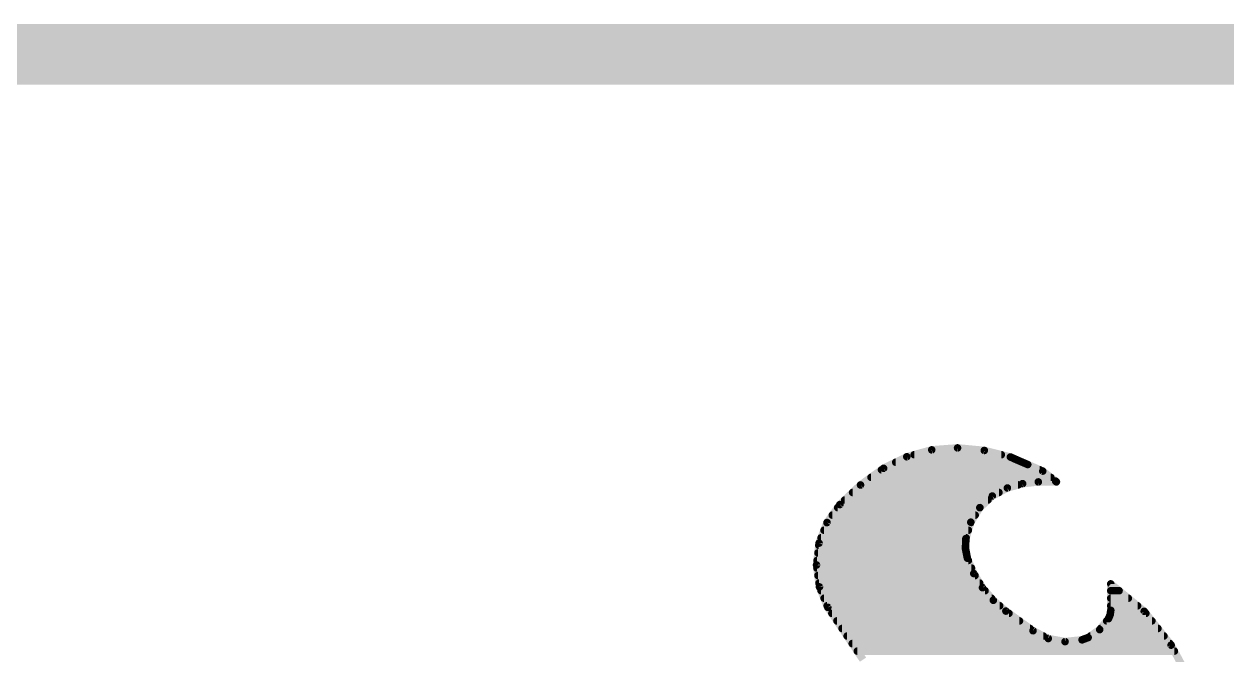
# Model space of a CAD drawing. Extents: x -0.1 to 76.3, y -19.1 to 50.9.
# Drawn here: x 27.737 to 31.786, y 48.781 to 50.902 of the extents above; entities that cross this region are included whole.
import ezdxf

# ---------------------------------------------------------------- set-up
doc = ezdxf.new("R2010")
doc.units = 0
doc.layers.add('20', color=53, linetype='CONTINUOUS')
doc.layers.add('21', color=41, linetype='CONTINUOUS')

msp = doc.modelspace()

# ---------------------------------------------------------------- linework, layer by layer
at = {"layer": '20', "const_width": 0.2032}
msp.add_lwpolyline([(76.2, 50.8), (0, 50.8)], dxfattribs=at)
at = {"layer": '21', "const_width": 0.0254}
for points in [[(30.7919, 49.4701), (30.7079, 49.4469)], [(30.8788, 49.4767), (30.7919, 49.4701)], [(30.9688, 49.4682), (30.8788, 49.4767)], [(31.0566, 49.4462), (30.9688, 49.4682)], [(30.7079, 49.4469), (30.6299, 49.4081)], [(30.6707, 49.4284), (31.0973, 49.4284)], [(30.7329, 49.4538), (31.0262, 49.4538)], [(31.0795, 49.436), (31.0566, 49.4462)], [(31.1151, 49.4208), (31.0795, 49.436)], [(30.6299, 49.4081), (30.5522, 49.3521)], [(30.6228, 49.403), (31.1557, 49.403)], [(31.1655, 49.3987), (31.1151, 49.4208)], [(31.209, 49.3649), (31.1655, 49.3987)], [(30.5522, 49.3521), (30.4826, 49.2862)], [(30.5524, 49.3522), (31.0826, 49.3522)], [(30.5876, 49.3776), (31.1927, 49.3776)], [(30.9957, 49.315), (31.0465, 49.342)], [(31.0465, 49.342), (31.0977, 49.3565)], [(31.0977, 49.3565), (31.1506, 49.3624)], [(31.1506, 49.3624), (31.2116, 49.3624)], [(31.2115, 49.3624), (31.209, 49.3649)], [(31.2116, 49.3624), (31.2115, 49.3624)], [(30.4987, 49.3014), (30.9812, 49.3014)], [(30.5255, 49.3268), (31.0179, 49.3268)], [(30.9537, 49.2758), (30.9957, 49.315)], [(30.4826, 49.2862), (30.4395, 49.2258)], [(30.4753, 49.276), (30.954, 49.276)], [(30.9234, 49.2269), (30.9537, 49.2758)], [(30.4395, 49.2258), (30.4127, 49.1566)], [(30.4392, 49.2252), (30.9229, 49.2252)], [(30.4572, 49.2506), (30.9381, 49.2506)], [(30.9068, 49.1719), (30.9234, 49.2269)], [(30.4294, 49.1998), (30.9152, 49.1998)], [(30.4127, 49.1566), (30.4041, 49.0829)], [(30.4118, 49.149), (30.9058, 49.149)], [(30.4196, 49.1744), (30.9076, 49.1744)], [(30.9054, 49.1385), (30.9068, 49.1719)], [(30.4059, 49.0982), (30.9151, 49.0982)], [(30.4089, 49.1236), (30.9084, 49.1236)], [(30.9119, 49.1058), (30.9054, 49.1385)], [(30.9334, 49.0543), (30.9119, 49.1058)], [(30.4041, 49.0829), (30.414, 49.0094)], [(30.4054, 49.0728), (30.9257, 49.0728)], [(30.4089, 49.0474), (30.9376, 49.0474)], [(30.4123, 49.022), (30.9533, 49.022)], [(30.9627, 49.0068), (30.9334, 49.0543)], [(31.5071, 48.9274), (31.3945, 49.0195)], [(31.3945, 49.0195), (31.3945, 48.9306)], [(30.414, 49.0094), (30.442, 48.9407)], [(30.4193, 48.9966), (30.9714, 48.9966)], [(30.999, 48.9644), (30.9627, 49.0068)], [(31.3945, 48.9966), (31.4225, 48.9966)], [(30.4296, 48.9712), (30.9932, 48.9712)], [(30.4399, 48.9458), (31.0207, 48.9458)], [(30.442, 48.9407), (30.5606, 48.7649)], [(31.0414, 48.928), (30.999, 48.9644)], [(31.3945, 48.9712), (31.4535, 48.9712)], [(31.3945, 48.9458), (31.4846, 48.9458)], [(30.4557, 48.9204), (31.0519, 48.9204)], [(31.1328, 48.862), (31.0414, 48.928)], [(31.3868, 48.9026), (31.3572, 48.8659)], [(31.3925, 48.9161), (31.3868, 48.9026)], [(31.3945, 48.9306), (31.3925, 48.9161)], [(31.3931, 48.9204), (31.5127, 48.9204)], [(31.5977, 48.8137), (31.5071, 48.9274)], [(30.4728, 48.895), (31.0871, 48.895)], [(30.49, 48.8696), (31.1223, 48.8696)], [(31.1841, 48.8358), (31.1328, 48.862)], [(31.3572, 48.8659), (31.3183, 48.8391)], [(31.3602, 48.8696), (31.5532, 48.8696)], [(31.3807, 48.895), (31.5329, 48.895)], [(30.5071, 48.8442), (31.1677, 48.8442)], [(30.5242, 48.8188), (31.5936, 48.8188)], [(31.2407, 48.8254), (31.1841, 48.8358)], [(31.2979, 48.8315), (31.2407, 48.8254)], [(31.3183, 48.8391), (31.2979, 48.8315)], [(31.3257, 48.8442), (31.5734, 48.8442)], [(30.5414, 48.7934), (31.6086, 48.7934)], [(31.6478, 48.7203), (31.5977, 48.8137)]]:
    msp.add_lwpolyline(points, dxfattribs=at)
at = {"layer": '21', "const_width": 0.0127}
for points in [[(30.7914, 49.4764, 1), (30.7924, 49.4637)], [(30.7936, 49.464, 1), (30.7902, 49.4762)], [(30.8794, 49.483, 1), (30.8782, 49.4704)], [(30.8793, 49.4704, 1), (30.8783, 49.483)], [(30.9704, 49.4743, 1), (30.9673, 49.462)], [(30.9682, 49.4618, 1), (30.9695, 49.4745)], [(30.6707, 49.4348, 1), (30.6707, 49.4221)], [(30.7062, 49.453, 1), (30.7096, 49.4408)], [(30.7107, 49.4412, 1), (30.7051, 49.4526)], [(30.7329, 49.4601, 1), (30.7329, 49.4475)], [(31.0262, 49.4475, 1), (31.0262, 49.4601)], [(31.0592, 49.452, 1), (31.054, 49.4404)], [(31.0551, 49.44, 1), (31.0581, 49.4524)], [(31.082, 49.4418, 1), (31.077, 49.4302)], [(31.0769, 49.4302, 1), (31.0821, 49.4418)], [(31.0973, 49.4221, 1), (31.0973, 49.4348)], [(30.6228, 49.4094, 1), (30.6228, 49.3967)], [(30.6271, 49.4138, 1), (30.6327, 49.4024)], [(30.6336, 49.4029, 1), (30.6262, 49.4133)], [(31.1176, 49.4266, 1), (31.1126, 49.415)], [(31.1126, 49.415, 1), (31.1176, 49.4266)], [(31.1557, 49.3967, 1), (31.1557, 49.4094)], [(31.1694, 49.4037, 1), (31.1616, 49.3937)], [(31.163, 49.3929, 1), (31.1681, 49.4045)], [(30.5485, 49.3572, 1), (30.5559, 49.3469)], [(30.5524, 49.3586, 1), (30.5524, 49.3459)], [(30.5566, 49.3474, 1), (30.5478, 49.3567)], [(30.5876, 49.3839, 1), (30.5876, 49.3713)], [(31.0448, 49.3481, 1), (31.0482, 49.3359)], [(31.0495, 49.3364, 1), (31.0435, 49.3476)], [(31.0826, 49.3459, 1), (31.0826, 49.3586)], [(31.097, 49.3628, 1), (31.0984, 49.3502)], [(31.0994, 49.3504, 1), (31.096, 49.3626)], [(31.1506, 49.3687, 1), (31.1506, 49.3561)], [(31.1513, 49.3561, 1), (31.1499, 49.3687)], [(31.1927, 49.3713, 1), (31.1927, 49.3839)], [(31.2135, 49.3694, 1), (31.2045, 49.3604)], [(31.2051, 49.3599, 1), (31.2129, 49.3699)], [(31.2115, 49.3687, 1), (31.2115, 49.3561)], [(31.207, 49.3579, 1), (31.216, 49.3669)], [(31.2116, 49.3561, 1), (31.2116, 49.3687)], [(31.2116, 49.3561, 1), (31.2116, 49.3687)], [(30.4987, 49.3077, 1), (30.4987, 49.2951)], [(30.5255, 49.3332, 1), (30.5255, 49.3205)], [(30.9812, 49.2951, 1), (30.9812, 49.3077)], [(30.9928, 49.3206, 1), (30.9987, 49.3094)], [(31.0001, 49.3104, 1), (30.9914, 49.3197)], [(31.0179, 49.3205, 1), (31.0179, 49.3332)], [(30.4753, 49.2824, 1), (30.4753, 49.2697)], [(30.4782, 49.2908, 1), (30.487, 49.2816)], [(30.4878, 49.2825, 1), (30.4774, 49.2899)], [(30.9494, 49.2804, 1), (30.9581, 49.2711)], [(30.9591, 49.2724, 1), (30.9483, 49.2791)], [(30.954, 49.2697, 1), (30.954, 49.2824)], [(30.4392, 49.2315, 1), (30.4392, 49.2189)], [(30.4343, 49.2295, 1), (30.4446, 49.2221)], [(30.4454, 49.2235, 1), (30.4335, 49.2281)], [(30.4572, 49.257, 1), (30.4572, 49.2443)], [(30.918, 49.2303, 1), (30.9288, 49.2236)], [(30.9295, 49.2251, 1), (30.9173, 49.2288)], [(30.9229, 49.2189, 1), (30.9229, 49.2315)], [(30.9381, 49.2443, 1), (30.9381, 49.257)], [(30.4294, 49.2062, 1), (30.4294, 49.1935)], [(30.9152, 49.1935, 1), (30.9152, 49.2062)], [(30.4118, 49.1553, 1), (30.4118, 49.1427)], [(30.4068, 49.1589, 1), (30.4187, 49.1543)], [(30.419, 49.1559, 1), (30.4064, 49.1574)], [(30.4196, 49.1808, 1), (30.4196, 49.1681)], [(30.9131, 49.1716, 1), (30.9005, 49.1722)], [(30.9007, 49.1737, 1), (30.9129, 49.1701)], [(30.9058, 49.1427, 1), (30.9058, 49.1553)], [(30.9076, 49.1681, 1), (30.9076, 49.1808)], [(30.4059, 49.1046, 1), (30.4059, 49.0919)], [(30.4089, 49.13, 1), (30.4089, 49.1173)], [(30.899, 49.1388, 1), (30.9117, 49.1383)], [(30.9116, 49.1398, 1), (30.8992, 49.1373)], [(30.9178, 49.1082, 1), (30.906, 49.1034)], [(30.9057, 49.1046, 1), (30.9181, 49.107)], [(30.9084, 49.1173, 1), (30.9084, 49.13)], [(30.9151, 49.0919, 1), (30.9151, 49.1046)], [(30.4104, 49.0838, 1), (30.3978, 49.0821)], [(30.3978, 49.0837, 1), (30.4104, 49.0822)], [(30.4054, 49.0791, 1), (30.4054, 49.0665)], [(30.9257, 49.0665, 1), (30.9257, 49.0791)], [(30.4089, 49.0538, 1), (30.4089, 49.0411)], [(30.4123, 49.0284, 1), (30.4123, 49.0157)], [(30.9388, 49.0576, 1), (30.928, 49.051)], [(30.9275, 49.0518, 1), (30.9392, 49.0567)], [(30.9376, 49.0411, 1), (30.9376, 49.0538)], [(30.9533, 49.0157, 1), (30.9533, 49.0284)], [(31.3985, 49.0244, 1), (31.3905, 49.0146)], [(31.4009, 49.0195, 1), (31.3881, 49.0195)], [(30.4077, 49.0086, 1), (30.4203, 49.0103)], [(30.4199, 49.0118, 1), (30.4082, 49.007)], [(30.4193, 49.0029, 1), (30.4193, 48.9903)], [(30.9675, 49.0109, 1), (30.9579, 49.0027)], [(30.9573, 49.0035, 1), (30.9681, 49.0101)], [(30.9714, 48.9903, 1), (30.9714, 49.0029)], [(31.3945, 49.0029, 1), (31.3945, 48.9903)], [(31.4225, 48.9903, 1), (31.4225, 49.0029)], [(30.4296, 48.9776, 1), (30.4296, 48.9649)], [(30.4399, 48.9522, 1), (30.4399, 48.9395)], [(30.4473, 48.9443, 1), (30.4367, 48.9371)], [(30.4361, 48.9383, 1), (30.4479, 48.9431)], [(31.0032, 48.9692, 1), (30.9949, 48.9596)], [(30.9932, 48.9649, 1), (30.9932, 48.9776)], [(30.9942, 48.9603, 1), (31.0039, 48.9685)], [(31.0207, 48.9395, 1), (31.0207, 48.9522)], [(31.3945, 48.9776, 1), (31.3945, 48.9649)], [(31.3945, 48.9522, 1), (31.3945, 48.9395)], [(31.4535, 48.9649, 1), (31.4535, 48.9776)], [(31.4846, 48.9395, 1), (31.4846, 48.9522)], [(30.4557, 48.9267, 1), (30.4557, 48.9141)], [(31.0451, 48.9331, 1), (31.0377, 48.9229)], [(31.0373, 48.9232, 1), (31.0455, 48.9328)], [(31.0519, 48.9141, 1), (31.0519, 48.9267)], [(31.381, 48.9051, 1), (31.3926, 48.9001)], [(31.3917, 48.8986, 1), (31.3819, 48.9066)], [(31.3862, 48.9169, 1), (31.3988, 48.9152)], [(31.3984, 48.9136, 1), (31.3867, 48.9186)], [(31.3931, 48.9267, 1), (31.3931, 48.9141)], [(31.3881, 48.9306, 1), (31.4009, 48.9306)], [(31.4008, 48.9297, 1), (31.3882, 48.9315)], [(31.512, 48.9314, 1), (31.5021, 48.9235)], [(31.503, 48.9225, 1), (31.5111, 48.9323)], [(31.5127, 48.9141, 1), (31.5127, 48.9267)], [(30.4728, 48.9014, 1), (30.4728, 48.8887)], [(30.49, 48.876, 1), (30.49, 48.8633)], [(31.0871, 48.8887, 1), (31.0871, 48.9014)], [(31.1223, 48.8633, 1), (31.1223, 48.876)], [(31.1357, 48.8677, 1), (31.1299, 48.8563)], [(31.1291, 48.8569, 1), (31.1365, 48.8671)], [(31.3522, 48.8699, 1), (31.3621, 48.8619)], [(31.3608, 48.8606, 1), (31.3536, 48.8711)], [(31.3602, 48.876, 1), (31.3602, 48.8633)], [(31.3807, 48.9014, 1), (31.3807, 48.8887)], [(31.5329, 48.8887, 1), (31.5329, 48.9014)], [(31.5532, 48.8633, 1), (31.5532, 48.876)], [(30.5071, 48.8505, 1), (30.5071, 48.8379)], [(30.5242, 48.8252, 1), (30.5242, 48.8125)], [(31.1677, 48.8379, 1), (31.1677, 48.8505)], [(31.1852, 48.8421, 1), (31.1829, 48.8296)], [(31.1812, 48.8302, 1), (31.187, 48.8415)], [(31.24, 48.8317, 1), (31.2413, 48.819)], [(31.2395, 48.8191, 1), (31.2418, 48.8316)], [(31.2957, 48.8375, 1), (31.3001, 48.8255)], [(31.2986, 48.8252, 1), (31.2972, 48.8378)], [(31.3147, 48.8443, 1), (31.3219, 48.8339)], [(31.3205, 48.8331, 1), (31.3161, 48.8451)], [(31.3257, 48.8505, 1), (31.3257, 48.8379)], [(31.5734, 48.8379, 1), (31.5734, 48.8505)], [(31.5936, 48.8125, 1), (31.5936, 48.8252)], [(30.5414, 48.7998, 1), (30.5414, 48.7871)], [(31.6033, 48.8167, 1), (31.5921, 48.8107)], [(31.5927, 48.8097, 1), (31.6027, 48.8177)], [(31.6086, 48.7871, 1), (31.6086, 48.7998)]]:
    msp.add_lwpolyline(points, format="xyb", dxfattribs=at)

doc.saveas('drawing.dxf')
